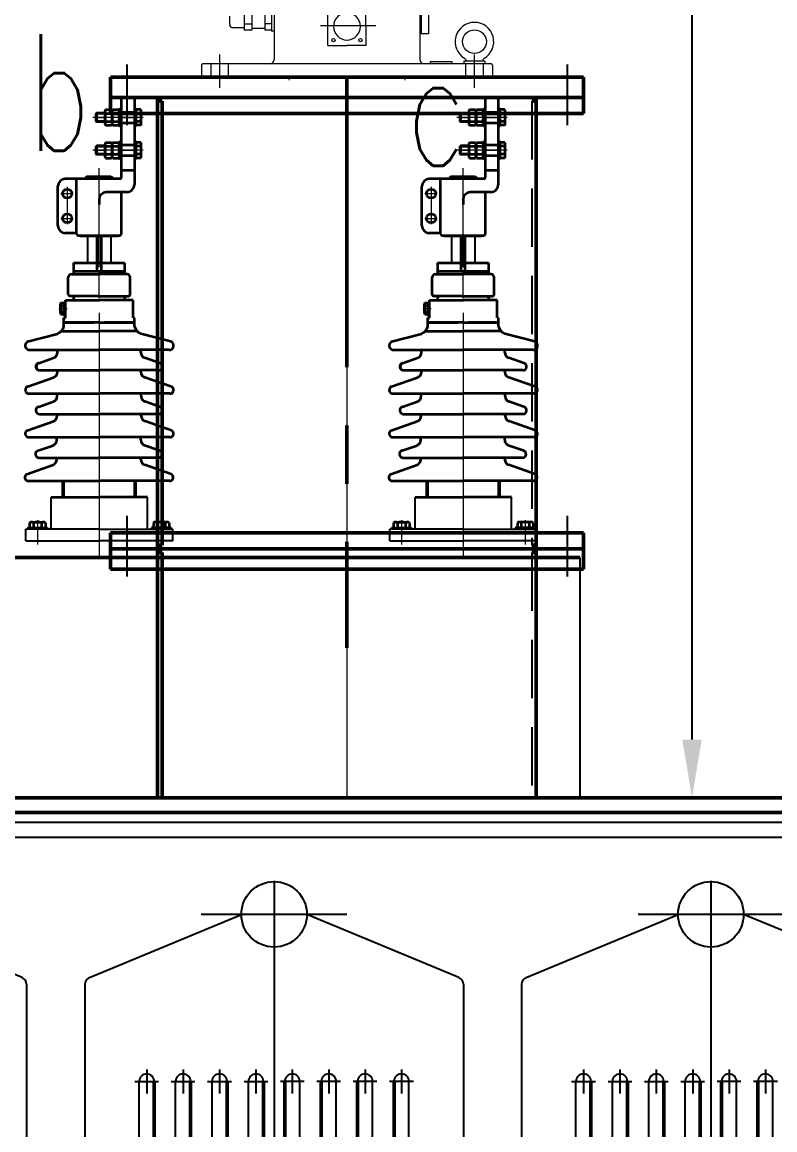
# Model space of a CAD drawing. Header units: millimetres. Extents: x -800 to 18208, y -320 to 13120.
# Drawn here: x 5115 to 6149, y 9396 to 10918 of the extents above; entities that cross this region are included whole.
import ezdxf

# ---------------------------------------------------------------- set-up
doc = ezdxf.new("R2010")
doc.units = ezdxf.units.MM
doc.header["$LTSCALE"] = 320
for name, pattern in [('CENTER', [2, 1.25, -0.25, 0.25, -0.25]), ('DASHED2', [0.375, 0.25, -0.125]), ('点画线', [18, 12, -2, 2, -2])]:
    doc.linetypes.add(name, pattern=pattern)
for name, color, linetype, lineweight in [('0粗实线层', 7, 'Continuous', 50), ('2中心线层', 1, 'CENTER', 25), ('4细实线层', 2, 'Continuous', 25), ('5文字层', 6, 'Continuous', 25), ('粗实线层', 7, 'Continuous', 35)]:
    doc.layers.add(name, color=color, linetype=linetype, lineweight=lineweight)
doc.layers.add('1', color=5, linetype='DASHED2')
doc.layers.add('中心线层', color=1, linetype='点画线', lineweight=18, true_color=0xff0000)
doc.styles.add('PC_TEXTSTYLE', font='txt.shx', dxfattribs={"width": 0.67, "bigfont": 'hztxt.shx'})
doc.styles.add('TH_GBDIM', font='txt.shx', dxfattribs={"width": 0.67, "bigfont": 'hztxt.shx'})
doc.dimstyles.new('TH_GBDIM', dxfattribs={"dimscale": 32, "dimtxt": 3.5, "dimasz": 2.5, "dimexe": 2, "dimexo": 0, "dimgap": 1.5, "dimtad": 0, "dimtoh": 1, "dimdec": 1, "dimdsep": 46, "dimtxsty": 'TH_GBDIM', "dimcen": 2.5, "dimclrd": 3, "dimclre": 3, "dimclrt": 6, "dimadec": 0, "dimazin": 2, "dimtfac": 0.714286, "dimtdec": 1, "dimtmove": 0, "dimatfit": 3, "dimfxl": 0, "dimtzin": 0, "dimlwd": -1, "dimlwe": -1, "dimarcsym": 0})

# ---------------------------------------------------------------- blocks, each defined once
blk = doc.blocks.new('A$C730F26E8')
at = {"lineweight": 0}
for p, q in [((225.1, 1106.3), (225.1, 1014.3)), ((425, 1106.3), (425, 1014.3)), ((183.7, 1081), (183.7, 1054.3)), ((194.3, 1081), (194.3, 1054.3)), ((212.2, 1081), (212.2, 1054.3)), ((221.2, 1082.1), (221.2, 1053.1)), ((298.8, 1033.3), (298.9, 1086.1)), ((351.2, 1033.3), (351.1, 1086.1)), ((425, 1087.1), (425, 1049.5)), ((426.8, 1087.1), (426.8, 1049.5)), ((437.1, 1087.1), (437.1, 1049.5)), ((163.9, 1073.5), (163.9, 1062.3)), ((183.7, 1057.8), (168.4, 1057.8)), ((194.3, 1062.9), (183.7, 1062.9)), ((194.3, 1054.3), (183.7, 1054.3)), ((212.2, 1056.8), (194.3, 1056.8)), ((221.1, 1063.1), (212.1, 1063.3)), ((221.2, 1054.3), (212.2, 1054.3)), ((225.1, 1053.1), (221.2, 1053.1)), ((437.1, 1049.5), (425, 1049.5)), ((425, 1049.5), (425, 1049.5)), ((298.8, 1033.3), (325.2, 1033.3)), ((351.2, 1033.3), (324.8, 1033.3)), ((125, 1006), (125, 992)), ((325, 1008), (127, 1008)), ((166.1, 1008), (158.6, 1008)), ((523, 1008), (325, 1008)), ((439.4, 1010.8), (439.4, 1008)), ((469.6, 1010.8), (439.4, 1010.8)), ((469.6, 1008), (469.6, 1010.8)), ((525, 1006), (525, 992)), ((325, 990), (127, 990)), ((165.9, 990), (158.6, 990)), ((235, 990), (235, 988)), ((523, 990), (325, 990)), ((415, 990), (415, 988)), ((484.1, 990), (491.4, 990)), ((325, 988), (235, 988)), ((415, 988), (325, 988))]:
    blk.add_line(p, q, dxfattribs=at)
at = {"lineweight": 0, "ltscale": 2}
for p, q in [((514.5, 1011.7), (485.5, 1011.7)), ((485.5, 1011.7), (485.5, 1008)), ((514.4, 1011.7), (514.4, 1008))]:
    blk.add_line(p, q, dxfattribs=at)
for p, q in [((0, 990), (650, 990)), ((0, 962), (0, 990)), ((650, 962), (650, 990)), ((0, 940), (0, 962)), ((67, 962), (0, 962)), ((0, 962), (67, 962)), ((50, 962), (635, 962)), ((65, 962), (65, 342)), ((325, 962), (635, 962)), ((583, 962), (650, 962)), ((650, 962), (583, 962)), ((585, 962), (585, 342)), ((650, 940), (650, 962)), ((635, 940), (0, 940)), ((585, 940), (650, 940)), ((0, 364), (650, 364)), ((0, 342), (0, 364)), ((650, 342), (650, 364)), ((0, 314), (0, 342)), ((67, 342), (0, 342)), ((0, 342), (67, 342)), ((50, 342), (635, 342)), ((65, 342), (65, 0)), ((325, 342), (635, 342)), ((583, 342), (650, 342)), ((650, 342), (583, 342)), ((585, 342), (585, 0)), ((650, 314), (650, 342)), ((650, 314), (0, 314))]:
    blk.add_line(p, q)
at = {"color": 1, "linetype": 'CENTER'}
blk.add_line((325, 991.5), (325, 206.2), dxfattribs=at)
at = {"color": 5}
for p, q in [((71, 957), (71, 347)), ((71, 337), (71, 0))]:
    blk.add_line(p, q, dxfattribs=at)
at = {"lineweight": 0}
for centre, radius in [((500.2, 1038.7), 16.3), ((306.4, 1040.8), 2.26), ((343.6, 1040.8), 2.26)]:
    blk.add_circle(centre, radius, dxfattribs=at)
for centre, radius, start, end in [((325.3, 1059.7), 18.8, 90.2421, 269.6798), ((324.7, 1059.7), 18.8, 270.3202, 89.7579), ((500.2, 1038.7), 26.5, 300.7645, 239.2355), ((168.4, 1062.3), 4.45, 180, 270), ((127, 1006), 2.01, 90, 180), ((218.8, 1014.3), 6.25, 270, 0), ((431.3, 1014.3), 6.25, 180, 270), ((484.3, 1012.1), 4.45, 0, 59.2355), ((516, 1012.1), 4.45, 120.7645, 180), ((523, 1006), 2.01, 0, 90), ((127, 992), 2.01, 180, 270), ((523, 992), 2.01, 270, 0), ((244.1, 986), 2.01, 0, 90), ((405.9, 986), 2.01, 90, 180)]:
    blk.add_arc(centre, radius, start, end, dxfattribs=at)
at = {"layer": '0粗实线层'}
for p, q in [((71, 957), (65, 957)), ((579, 957), (585, 957)), ((71, 347), (65, 347)), ((71, 337), (65, 337)), ((579, 347), (585, 347)), ((579, 337), (585, 337))]:
    blk.add_line(p, q, dxfattribs=at)
at = {"layer": '1'}
for p, q in [((579, 957), (579, 347)), ((579, 337), (579, 0))]:
    blk.add_line(p, q, dxfattribs=at)
at = {"layer": '2中心线层', "lineweight": 0, "ltscale": 3}
for p, q in [((325, 2768.2), (325, 0)), ((364.9, 1060.5), (288.6, 1060.5)), ((150, 1020.9), (150, 975.1)), ((500, 1020.9), (500, 975.1)), ((138, 1008), (138, 990)), ((162, 1008), (162, 990)), ((488, 1008), (488, 990)), ((512, 1008), (512, 990))]:
    blk.add_line(p, q, dxfattribs=at)
at = {"layer": '2中心线层'}
for p, q in [((22.5, 1007.3), (22.5, 924)), ((627.5, 1007.3), (627.5, 924)), ((22.5, 387.3), (22.5, 304)), ((627.5, 387.3), (627.5, 304))]:
    blk.add_line(p, q, dxfattribs=at)
blk = doc.blocks.new('1')
for p, q in [((5399.2, 9227.8), (5608, 9314.6)), ((5906.9, 9227.8), (5698, 9314.6)), ((5393, 9218.5), (5393, 7171.5)), ((5913, 9218.5), (5913, 7171.5)), ((5467.7, 7305), (5467.7, 9085.1)), ((5517.7, 7305), (5517.7, 9085.1)), ((5567.7, 7305), (5567.7, 9085.1)), ((5617.7, 7305), (5617.7, 9085.1)), ((5688.3, 7305), (5688.3, 9085.1)), ((5738.3, 7305), (5738.3, 9085.1)), ((5788.3, 7305), (5788.3, 9085.1)), ((5838.3, 7305), (5838.3, 9085.1))]:
    blk.add_line(p, q)
blk.add_circle((5653, 9314.6), 45)
for centre, radius, start, end in [((5403, 9218.5), 10, 112.5804, 180), ((5903, 9218.5), 10, 0, 67.4196), ((5478, 9085.1), 10.3, 0, 180), ((5528, 9085.1), 10.3, 0, 180), ((5578, 9085.1), 10.3, 0, 180), ((5628, 9085.1), 10.3, 0, 180), ((5678, 9085.1), 10.3, 0, 180), ((5728, 9085.1), 10.3, 0, 180), ((5778, 9085.1), 10.3, 0, 180), ((5828, 9085.1), 10.3, 0, 180)]:
    blk.add_arc(centre, radius, start, end)
at = {"layer": '0粗实线层'}
for p, q in [((5488.3, 9085.1), (5488.3, 7305)), ((5538.3, 9085.1), (5538.3, 7305)), ((5588.3, 9085.1), (5588.3, 7305)), ((5638.3, 9085.1), (5638.3, 7305)), ((5667.7, 9085.1), (5667.7, 7305)), ((5717.7, 9085.1), (5717.7, 7305)), ((5767.7, 9085.1), (5767.7, 7305)), ((5817.7, 9085.1), (5817.7, 7305))]:
    blk.add_line(p, q, dxfattribs=at)
at = {"layer": '2中心线层'}
for p, q in [((5653, 9360.8), (5653, 7040.3)), ((5753, 9314.6), (5553, 9314.6)), ((5478, 9101.4), (5478, 9068.7)), ((5528, 9101.4), (5528, 9068.7)), ((5578, 9101.4), (5578, 9068.7)), ((5628, 9101.4), (5628, 9068.7)), ((5678, 9101.4), (5678, 9068.7)), ((5728, 9101.4), (5728, 9068.7)), ((5778, 9101.4), (5778, 9068.7)), ((5828, 9101.4), (5828, 9068.7)), ((5461.7, 9085.1), (5494.3, 9085.1)), ((5511.7, 9085.1), (5544.3, 9085.1)), ((5561.7, 9085.1), (5594.3, 9085.1)), ((5611.7, 9085.1), (5644.3, 9085.1)), ((5694.3, 9085.1), (5661.7, 9085.1)), ((5744.3, 9085.1), (5711.7, 9085.1)), ((5794.3, 9085.1), (5761.7, 9085.1)), ((5844.3, 9085.1), (5811.7, 9085.1))]:
    blk.add_line(p, q, dxfattribs=at)
blk = doc.blocks.new('*D110')
at = {"color": 3}
for p, q in [((5517.4, 12602.1), (6099.5, 12602.1)), ((6035.5, 12522.1), (6035.5, 11641.5)), ((6035.5, 9932.1), (6035.5, 11355.9)), ((5950.1, 9852.1), (6099.5, 9852.1))]:
    blk.add_line(p, q, dxfattribs=at)
for points in [[(6022.1, 12522.1), (6048.8, 12522.1), (6035.5, 12602.1)], [(6022.1, 9932.1), (6048.8, 9932.1), (6035.5, 9852.1)]]:
    blk.add_solid(points, dxfattribs=at)
at = {"layer": 'Defpoints', "color": 0}
for p in [(5517.4, 12602.1), (5950.1, 9852.1), (6035.5, 9852.1)]:
    blk.add_point(p, dxfattribs=at)
at = {"color": 6, "insert": (6035.5, 11498.7), "char_height": 112, "attachment_point": 5, "rotation": 90, "style": 'TH_GBDIM'}
blk.add_mtext('2750', dxfattribs=at)

msp = doc.modelspace()

# ---------------------------------------------------------------- linework, layer by layer
for p, q in [((5205.22, 10624.1), (5205.21, 10586.97)), ((5237.05, 10624.1), (5237.05, 10586.97)), ((5705.22, 10624.1), (5705.21, 10586.97)), ((5737.05, 10624.1), (5737.05, 10586.97)), ((5172.88, 10523.36), (5172.88, 10533.36)), ((5172.88, 10533.36), (5174.51, 10533.36)), ((5672.88, 10523.36), (5672.88, 10533.36)), ((5672.88, 10533.36), (5674.51, 10533.36)), ((5172.88, 10523.36), (5172.89, 10513.36)), ((5672.88, 10523.36), (5672.89, 10513.36)), ((5172.89, 10513.36), (5174.52, 10513.36)), ((5672.89, 10513.36), (5674.52, 10513.36)), ((5154.98, 10221.1), (5154.98, 10265.1)), ((5287.29, 10221.1), (5287.29, 10265.1)), ((5654.98, 10221.1), (5654.98, 10265.1)), ((5787.29, 10221.1), (5787.29, 10265.1)), ((5221.6, 10221.1), (5120.19, 10221.1)), ((5120.19, 10205.1), (5120.19, 10221.1)), ((5221.46, 10221.1), (5322.08, 10221.1)), ((5322.08, 10205.1), (5322.08, 10221.1)), ((5721.6, 10221.1), (5620.19, 10221.1)), ((5620.19, 10205.1), (5620.19, 10221.1)), ((5721.46, 10221.1), (5822.08, 10221.1)), ((5822.08, 10205.1), (5822.08, 10221.1)), ((5120.19, 10205.1), (5221.44, 10205.1)), ((5322.08, 10205.1), (5221.44, 10205.1)), ((5620.19, 10205.1), (5721.44, 10205.1)), ((5822.08, 10205.1), (5721.44, 10205.1)), ((6596.44, 9818.1), (1326.44, 9818.1)), ((1326.44, 9798.1), (6596.44, 9798.1))]:
    msp.add_line(p, q)
at = {"layer": '0粗实线层'}
for p, q in [((5171.6, 10265.1), (5171.6, 10287.3)), ((5270.67, 10265.1), (5270.67, 10287.3)), ((5671.6, 10265.1), (5671.6, 10287.3)), ((5770.67, 10265.1), (5770.67, 10287.3)), ((4561.44, 10182.1), (5881.44, 10182.1)), ((1326.44, 9852.1), (6246.44, 9852.1)), ((6596.44, 9852.1), (1676.44, 9852.1)), ((1326.44, 9832.1), (6246.44, 9832.1)), ((6596.44, 9832.1), (1676.44, 9832.1))]:
    msp.add_line(p, q, dxfattribs=at)
at = {"layer": '4细实线层'}
for p, q in [((4561.44, 10182.1), (5881.44, 10182.1)), ((5881.44, 10182.1), (5881.44, 9852.1))]:
    msp.add_line(p, q, dxfattribs=at)
at = {"layer": '中心线层', "linetype": '点画线'}
for p, q in [((5281.39, 10786.6), (5212.4, 10786.6)), ((5218.63, 10786.6), (5231.28, 10786.6)), ((5235.75, 10786.6), (5227.25, 10786.6)), ((5248.51, 10786.6), (5273, 10786.6)), ((5248.51, 10786.6), (5273, 10786.6)), ((5781.39, 10786.6), (5712.4, 10786.6)), ((5718.63, 10786.6), (5731.28, 10786.6)), ((5735.75, 10786.6), (5727.25, 10786.6)), ((5748.51, 10786.6), (5773, 10786.6)), ((5748.51, 10786.6), (5773, 10786.6)), ((5281.39, 10741.6), (5212.4, 10741.6)), ((5218.63, 10741.6), (5231.28, 10741.6)), ((5235.75, 10741.6), (5227.25, 10741.6)), ((5248.51, 10741.6), (5273, 10741.6)), ((5781.39, 10741.6), (5712.4, 10741.6)), ((5718.63, 10741.6), (5731.28, 10741.6)), ((5735.75, 10741.6), (5727.25, 10741.6)), ((5748.51, 10741.6), (5773, 10741.6)), ((5221.13, 10580.86), (5221.13, 10717.07)), ((5721.13, 10580.86), (5721.13, 10717.07)), ((5168.42, 10681.96), (5185.15, 10681.96)), ((5177.17, 10691.19), (5177.17, 10639.89)), ((5668.42, 10681.96), (5685.15, 10681.96)), ((5677.17, 10691.19), (5677.17, 10639.89)), ((5168.42, 10647.96), (5184.89, 10647.96)), ((5668.42, 10647.96), (5684.89, 10647.96)), ((5221.13, 10538.27), (5221.13, 10574.27)), ((5721.13, 10538.27), (5721.13, 10574.27))]:
    msp.add_line(p, q, dxfattribs=at)
at = {"layer": '中心线层'}
for p, q in [((5165.59, 10524.2), (5177.34, 10524.2)), ((5221.44, 10182.1), (5221.44, 10518.12)), ((5665.59, 10524.2), (5677.34, 10524.2)), ((5721.44, 10182.1), (5721.44, 10518.12)), ((5136.44, 10233.46), (5136.44, 10199.96)), ((5306.43, 10233.46), (5306.43, 10199.96)), ((5636.44, 10233.46), (5636.44, 10199.96)), ((5806.43, 10233.46), (5806.43, 10199.96))]:
    msp.add_line(p, q, dxfattribs=at)
at = {"layer": '粗实线层'}
for p, q in [((5251.42, 10814.1), (5251.42, 10704.1)), ((5251.42, 10814.1), (5269.42, 10814.1)), ((5269.42, 10814.1), (5269.42, 10694.1)), ((5751.42, 10814.1), (5751.42, 10704.1)), ((5751.42, 10814.1), (5769.42, 10814.1)), ((5769.42, 10814.1), (5769.42, 10694.1)), ((5216.92, 10791.94), (5217.6, 10792.6)), ((5216.92, 10781.26), (5216.92, 10791.94)), ((5228.92, 10791.94), (5216.92, 10791.94)), ((5217.6, 10792.6), (5217.6, 10780.6)), ((5220.25, 10792.6), (5217.6, 10792.6)), ((5228.92, 10792.6), (5220.25, 10792.6)), ((5228.92, 10794.77), (5228.92, 10778.44)), ((5228.92, 10794.77), (5228.92, 10778.44)), ((5229.66, 10797.36), (5238.18, 10797.36)), ((5229.69, 10791.98), (5238.15, 10791.98)), ((5238.92, 10794.77), (5238.92, 10778.44)), ((5238.92, 10794.77), (5238.92, 10778.44)), ((5238.92, 10794.77), (5238.92, 10778.44)), ((5238.92, 10794.77), (5238.92, 10778.44)), ((5238.92, 10794.77), (5238.92, 10778.44)), ((5239.66, 10797.36), (5248.18, 10797.36)), ((5239.69, 10791.98), (5248.15, 10791.98)), ((5248.92, 10794.77), (5248.92, 10778.44)), ((5248.92, 10794.77), (5248.92, 10778.44)), ((5248.92, 10794.77), (5248.92, 10778.44)), ((5251.42, 10793.85), (5269.42, 10793.85)), ((5251.42, 10793.85), (5269.42, 10793.85)), ((5271.92, 10775.84), (5271.92, 10797.36)), ((5278.18, 10797.36), (5271.92, 10797.36)), ((5278.15, 10791.98), (5271.92, 10791.98)), ((5278.92, 10778.44), (5278.92, 10794.77)), ((5278.92, 10778.44), (5278.92, 10794.77)), ((5716.92, 10791.94), (5717.6, 10792.6)), ((5716.92, 10781.26), (5716.92, 10791.94)), ((5728.92, 10791.94), (5716.92, 10791.94)), ((5717.6, 10792.6), (5717.6, 10780.6)), ((5720.25, 10792.6), (5717.6, 10792.6)), ((5728.92, 10792.6), (5720.25, 10792.6)), ((5728.92, 10794.77), (5728.92, 10778.44)), ((5728.92, 10794.77), (5728.92, 10778.44)), ((5729.66, 10797.36), (5738.18, 10797.36)), ((5729.69, 10791.98), (5738.15, 10791.98)), ((5738.92, 10794.77), (5738.92, 10778.44)), ((5738.92, 10794.77), (5738.92, 10778.44)), ((5738.92, 10794.77), (5738.92, 10778.44)), ((5738.92, 10794.77), (5738.92, 10778.44)), ((5738.92, 10794.77), (5738.92, 10778.44)), ((5739.66, 10797.36), (5748.18, 10797.36)), ((5739.69, 10791.98), (5748.15, 10791.98)), ((5748.92, 10794.77), (5748.92, 10778.44)), ((5748.92, 10794.77), (5748.92, 10778.44)), ((5748.92, 10794.77), (5748.92, 10778.44)), ((5751.42, 10793.85), (5769.42, 10793.85)), ((5751.42, 10793.85), (5769.42, 10793.85)), ((5771.92, 10775.84), (5771.92, 10797.36)), ((5778.18, 10797.36), (5771.92, 10797.36)), ((5778.15, 10791.98), (5771.92, 10791.98)), ((5778.92, 10778.44), (5778.92, 10794.77)), ((5778.92, 10778.44), (5778.92, 10794.77)), ((5216.92, 10781.26), (5217.6, 10780.6)), ((5228.92, 10781.26), (5216.92, 10781.26)), ((5220.25, 10780.6), (5217.6, 10780.6)), ((5228.92, 10780.6), (5220.25, 10780.6)), ((5229.66, 10775.84), (5238.18, 10775.84)), ((5229.69, 10781.22), (5238.15, 10781.22)), ((5239.66, 10775.84), (5248.18, 10775.84)), ((5239.69, 10781.22), (5248.15, 10781.22)), ((5251.42, 10779.35), (5269.42, 10779.35)), ((5251.42, 10779.35), (5269.42, 10779.35)), ((5278.15, 10781.22), (5271.92, 10781.22)), ((5278.18, 10775.84), (5271.92, 10775.84)), ((5716.92, 10781.26), (5717.6, 10780.6)), ((5728.92, 10781.26), (5716.92, 10781.26)), ((5720.25, 10780.6), (5717.6, 10780.6)), ((5728.92, 10780.6), (5720.25, 10780.6)), ((5729.66, 10775.84), (5738.18, 10775.84)), ((5729.69, 10781.22), (5738.15, 10781.22)), ((5739.66, 10775.84), (5748.18, 10775.84)), ((5739.69, 10781.22), (5748.15, 10781.22)), ((5751.42, 10779.35), (5769.42, 10779.35)), ((5751.42, 10779.35), (5769.42, 10779.35)), ((5778.15, 10781.22), (5771.92, 10781.22)), ((5778.18, 10775.84), (5771.92, 10775.84)), ((5216.92, 10746.94), (5217.6, 10747.6)), ((5216.92, 10736.26), (5216.92, 10746.94)), ((5228.92, 10746.94), (5216.92, 10746.94)), ((5217.6, 10747.6), (5217.6, 10735.6)), ((5220.25, 10747.6), (5217.6, 10747.6)), ((5228.92, 10747.6), (5220.25, 10747.6)), ((5228.92, 10749.77), (5228.92, 10733.44)), ((5228.92, 10749.77), (5228.92, 10733.44)), ((5229.66, 10752.36), (5238.18, 10752.36)), ((5229.69, 10746.98), (5238.15, 10746.98)), ((5238.92, 10749.77), (5238.92, 10733.44)), ((5238.92, 10749.77), (5238.92, 10733.44)), ((5238.92, 10749.77), (5238.92, 10733.44)), ((5238.92, 10749.77), (5238.92, 10733.44)), ((5238.92, 10749.77), (5238.92, 10733.44)), ((5239.66, 10752.36), (5248.18, 10752.36)), ((5239.69, 10746.98), (5248.15, 10746.98)), ((5248.92, 10749.77), (5248.92, 10733.44)), ((5248.92, 10749.77), (5248.92, 10733.44)), ((5248.92, 10749.77), (5248.92, 10733.44)), ((5251.42, 10748.85), (5269.42, 10748.85)), ((5271.92, 10730.84), (5271.92, 10752.36)), ((5278.18, 10752.36), (5271.92, 10752.36)), ((5278.15, 10746.98), (5271.92, 10746.98)), ((5278.92, 10733.44), (5278.92, 10749.77)), ((5278.92, 10733.44), (5278.92, 10749.77)), ((5716.92, 10746.94), (5717.6, 10747.6)), ((5716.92, 10736.26), (5716.92, 10746.94)), ((5728.92, 10746.94), (5716.92, 10746.94)), ((5717.6, 10747.6), (5717.6, 10735.6)), ((5720.25, 10747.6), (5717.6, 10747.6)), ((5728.92, 10747.6), (5720.25, 10747.6)), ((5728.92, 10749.77), (5728.92, 10733.44)), ((5728.92, 10749.77), (5728.92, 10733.44)), ((5729.66, 10752.36), (5738.18, 10752.36)), ((5729.69, 10746.98), (5738.15, 10746.98)), ((5738.92, 10749.77), (5738.92, 10733.44)), ((5738.92, 10749.77), (5738.92, 10733.44)), ((5738.92, 10749.77), (5738.92, 10733.44)), ((5738.92, 10749.77), (5738.92, 10733.44)), ((5738.92, 10749.77), (5738.92, 10733.44)), ((5739.66, 10752.36), (5748.18, 10752.36)), ((5739.69, 10746.98), (5748.15, 10746.98)), ((5748.92, 10749.77), (5748.92, 10733.44)), ((5748.92, 10749.77), (5748.92, 10733.44)), ((5748.92, 10749.77), (5748.92, 10733.44)), ((5751.42, 10748.85), (5769.42, 10748.85)), ((5771.92, 10730.84), (5771.92, 10752.36)), ((5778.18, 10752.36), (5771.92, 10752.36)), ((5778.15, 10746.98), (5771.92, 10746.98)), ((5778.92, 10733.44), (5778.92, 10749.77)), ((5778.92, 10733.44), (5778.92, 10749.77)), ((5216.92, 10736.26), (5217.6, 10735.6)), ((5228.92, 10736.26), (5216.92, 10736.26)), ((5220.25, 10735.6), (5217.6, 10735.6)), ((5228.92, 10735.6), (5220.25, 10735.6)), ((5229.66, 10730.84), (5238.18, 10730.84)), ((5229.69, 10736.22), (5238.15, 10736.22)), ((5239.66, 10730.84), (5248.18, 10730.84)), ((5239.69, 10736.22), (5248.15, 10736.22)), ((5251.42, 10734.35), (5269.42, 10734.35)), ((5278.15, 10736.22), (5271.92, 10736.22)), ((5278.18, 10730.84), (5271.92, 10730.84)), ((5716.92, 10736.26), (5717.6, 10735.6)), ((5728.92, 10736.26), (5716.92, 10736.26)), ((5720.25, 10735.6), (5717.6, 10735.6)), ((5728.92, 10735.6), (5720.25, 10735.6)), ((5729.66, 10730.84), (5738.18, 10730.84)), ((5729.69, 10736.22), (5738.15, 10736.22)), ((5739.66, 10730.84), (5748.18, 10730.84)), ((5739.69, 10736.22), (5748.15, 10736.22)), ((5751.42, 10734.35), (5769.42, 10734.35)), ((5778.15, 10736.22), (5771.92, 10736.22)), ((5778.18, 10730.84), (5771.92, 10730.84)), ((5251.42, 10714.1), (5269.42, 10714.1)), ((5751.42, 10714.1), (5769.42, 10714.1)), ((5249.42, 10702.1), (5174.42, 10702.1)), ((5189.92, 10626.1), (5189.92, 10702.1)), ((5204.5, 10705.57), (5202.5, 10703.57)), ((5202.5, 10703.57), (5202.5, 10703.42)), ((5202.5, 10703.57), (5202.5, 10702.1)), ((5204.5, 10705.57), (5237.5, 10705.57)), ((5237.5, 10705.57), (5239.5, 10703.57)), ((5239.5, 10703.57), (5239.5, 10703.42)), ((5239.5, 10703.57), (5239.5, 10702.1)), ((5749.42, 10702.1), (5674.42, 10702.1)), ((5689.92, 10626.1), (5689.92, 10702.1)), ((5704.5, 10705.57), (5702.5, 10703.57)), ((5702.5, 10703.57), (5702.5, 10703.42)), ((5702.5, 10703.57), (5702.5, 10702.1)), ((5704.5, 10705.57), (5737.5, 10705.57)), ((5737.5, 10705.57), (5739.5, 10703.57)), ((5739.5, 10703.57), (5739.5, 10703.42)), ((5739.5, 10703.57), (5739.5, 10702.1)), ((5164.42, 10637.81), (5164.42, 10692.1)), ((5259.42, 10684.1), (5230.92, 10684.1)), ((5251.92, 10626.1), (5251.92, 10684.1)), ((5664.42, 10637.81), (5664.42, 10692.1)), ((5759.42, 10684.1), (5730.92, 10684.1)), ((5751.92, 10626.1), (5751.92, 10684.1)), ((5220.92, 10674.1), (5220.92, 10667.28)), ((5720.92, 10674.1), (5720.92, 10667.28)), ((5189.92, 10627.81), (5174.42, 10627.81)), ((5189.92, 10626.1), (5191.92, 10624.1)), ((5249.92, 10624.1), (5191.92, 10624.1)), ((5194.93, 10624.1), (5246.9, 10624.1)), ((5218.04, 10624.1), (5218.04, 10574.97)), ((5223.62, 10624.1), (5223.62, 10574.97)), ((5249.92, 10624.1), (5251.92, 10626.1)), ((5689.92, 10627.81), (5674.42, 10627.81)), ((5689.92, 10626.1), (5691.92, 10624.1)), ((5749.92, 10624.1), (5691.92, 10624.1)), ((5694.93, 10624.1), (5746.9, 10624.1)), ((5718.04, 10624.1), (5718.04, 10574.97)), ((5723.62, 10624.1), (5723.62, 10574.97)), ((5749.92, 10624.1), (5751.92, 10626.1)), ((5185.83, 10586.97), (5255.83, 10586.97)), ((5185.88, 10586.97), (5185.88, 10571.27)), ((5255.87, 10574.97), (5185.88, 10574.97)), ((5255.83, 10586.97), (5255.87, 10571.27)), ((5685.83, 10586.97), (5755.83, 10586.97)), ((5685.88, 10586.97), (5685.88, 10571.27)), ((5755.87, 10574.97), (5685.88, 10574.97)), ((5755.83, 10586.97), (5755.87, 10571.27)), ((5178.63, 10543.27), (5178.63, 10567.27)), ((5182.63, 10571.27), (5221.13, 10571.27)), ((5259.63, 10571.27), (5221.13, 10571.27)), ((5263.63, 10543.27), (5263.63, 10567.27)), ((5678.63, 10543.27), (5678.63, 10567.27)), ((5682.63, 10571.27), (5721.13, 10571.27)), ((5759.63, 10571.27), (5721.13, 10571.27)), ((5763.63, 10543.27), (5763.63, 10567.27)), ((5167.81, 10518.28), (5167.81, 10530.11)), ((5167.81, 10518.28), (5167.81, 10530.11)), ((5168.35, 10531.99), (5172.88, 10531.99)), ((5172.88, 10516.4), (5172.88, 10531.99)), ((5174.64, 10511.49), (5174.64, 10535.49)), ((5174.64, 10535.49), (5221.64, 10535.49)), ((5221.06, 10541.27), (5180.63, 10541.27)), ((5267.63, 10535.49), (5220.63, 10535.49)), ((5221.13, 10541.27), (5221.06, 10541.27)), ((5221.13, 10541.27), (5221.2, 10541.27)), ((5221.2, 10541.27), (5261.63, 10541.27)), ((5267.63, 10511.49), (5267.63, 10535.49)), ((5667.81, 10518.28), (5667.81, 10530.11)), ((5667.81, 10518.28), (5667.81, 10530.11)), ((5668.35, 10531.99), (5672.88, 10531.99)), ((5672.88, 10516.4), (5672.88, 10531.99)), ((5674.64, 10511.49), (5674.64, 10535.49)), ((5674.64, 10535.49), (5721.64, 10535.49)), ((5721.06, 10541.27), (5680.63, 10541.27)), ((5767.63, 10535.49), (5720.63, 10535.49)), ((5721.13, 10541.27), (5721.06, 10541.27)), ((5721.13, 10541.27), (5721.2, 10541.27)), ((5721.2, 10541.27), (5761.63, 10541.27)), ((5767.63, 10511.49), (5767.63, 10535.49)), ((5168.35, 10516.4), (5172.88, 10516.4)), ((5168.37, 10528.09), (5172.88, 10528.1)), ((5168.37, 10520.3), (5172.88, 10520.3)), ((5668.35, 10516.4), (5672.88, 10516.4)), ((5668.37, 10528.09), (5672.88, 10528.1)), ((5668.37, 10520.3), (5672.88, 10520.3)), ((5172.64, 10511.49), (5174.64, 10511.49)), ((5172.64, 10505.1), (5172.64, 10511.49)), ((5172.64, 10499.31), (5172.64, 10505.1)), ((5221.44, 10505.1), (5172.64, 10505.1)), ((5173.69, 10505.1), (5213.94, 10505.1)), ((5220.83, 10505.1), (5269.63, 10505.1)), ((5268.57, 10505.1), (5228.33, 10505.1)), ((5269.63, 10511.49), (5267.63, 10511.49)), ((5269.63, 10505.1), (5269.63, 10511.49)), ((5269.63, 10499.31), (5269.63, 10505.1)), ((5672.64, 10511.49), (5674.64, 10511.49)), ((5672.64, 10505.1), (5672.64, 10511.49)), ((5672.64, 10499.31), (5672.64, 10505.1)), ((5721.44, 10505.1), (5672.64, 10505.1)), ((5673.69, 10505.1), (5713.94, 10505.1)), ((5720.83, 10505.1), (5769.63, 10505.1)), ((5768.57, 10505.1), (5728.33, 10505.1)), ((5769.63, 10511.49), (5767.63, 10511.49)), ((5769.63, 10505.1), (5769.63, 10511.49)), ((5769.63, 10499.31), (5769.63, 10505.1)), ((5122.78, 10478.92), (5163.91, 10489.63)), ((5169.3, 10493.19), (5221.44, 10493.19)), ((5272.97, 10493.19), (5220.83, 10493.19)), ((5319.49, 10478.92), (5278.36, 10489.63)), ((5622.78, 10478.92), (5663.91, 10489.63)), ((5669.3, 10493.19), (5721.44, 10493.19)), ((5772.97, 10493.19), (5720.83, 10493.19)), ((5819.49, 10478.92), (5778.36, 10489.63)), ((5124.89, 10467.3), (5221.44, 10467.3)), ((5137.99, 10449.19), (5158.5, 10456.26)), ((5163.89, 10463.82), (5163.89, 10467.3)), ((5317.38, 10467.3), (5220.83, 10467.3)), ((5278.38, 10463.82), (5278.38, 10467.3)), ((5304.28, 10449.19), (5283.77, 10456.26)), ((5624.89, 10467.3), (5721.44, 10467.3)), ((5637.99, 10449.19), (5658.5, 10456.26)), ((5663.89, 10463.82), (5663.89, 10467.3)), ((5817.38, 10467.3), (5720.83, 10467.3)), ((5778.38, 10463.82), (5778.38, 10467.3)), ((5804.28, 10449.19), (5783.77, 10456.26)), ((5139.06, 10439.3), (5221.44, 10439.3)), ((5163.89, 10437.04), (5163.89, 10439.3)), ((5163.89, 10437.04), (5163.89, 10437.76)), ((5303.21, 10439.3), (5220.83, 10439.3)), ((5278.38, 10437.04), (5278.38, 10439.3)), ((5278.38, 10437.04), (5278.38, 10437.76)), ((5639.06, 10439.3), (5721.44, 10439.3)), ((5663.89, 10437.04), (5663.89, 10439.3)), ((5663.89, 10437.04), (5663.89, 10437.76)), ((5803.21, 10439.3), (5720.83, 10439.3)), ((5778.38, 10437.04), (5778.38, 10439.3)), ((5778.38, 10437.04), (5778.38, 10437.76)), ((5122.87, 10417.19), (5158.5, 10429.48)), ((5319.4, 10417.19), (5283.77, 10429.48)), ((5622.87, 10417.19), (5658.5, 10429.48)), ((5819.4, 10417.19), (5783.77, 10429.48)), ((5123.93, 10407.3), (5221.44, 10407.3)), ((5163.47, 10403.68), (5163.47, 10407.2)), ((5318.33, 10407.3), (5220.83, 10407.3)), ((5278.8, 10403.68), (5278.8, 10407.2)), ((5623.93, 10407.3), (5721.44, 10407.3)), ((5663.47, 10403.68), (5663.47, 10407.2)), ((5818.33, 10407.3), (5720.83, 10407.3)), ((5778.8, 10403.68), (5778.8, 10407.2)), ((5137.99, 10389.19), (5158.5, 10396.26)), ((5304.28, 10389.19), (5283.77, 10396.26)), ((5637.99, 10389.19), (5658.5, 10396.26)), ((5804.28, 10389.19), (5783.77, 10396.26)), ((5139.06, 10379.3), (5221.44, 10379.3)), ((5163.38, 10376.91), (5163.38, 10379.3)), ((5303.21, 10379.3), (5220.83, 10379.3)), ((5278.88, 10376.91), (5278.88, 10379.3)), ((5639.06, 10379.3), (5721.44, 10379.3)), ((5663.38, 10376.91), (5663.38, 10379.3)), ((5803.21, 10379.3), (5720.83, 10379.3)), ((5778.88, 10376.91), (5778.88, 10379.3)), ((5122.25, 10356.81), (5158.6, 10369.34)), ((5320.63, 10356.81), (5284.27, 10369.34)), ((5622.25, 10356.81), (5658.6, 10369.34)), ((5820.63, 10356.81), (5784.27, 10369.34)), ((5123.81, 10347.3), (5124.4, 10347.3)), ((5123.81, 10347.3), (5221.44, 10347.3)), ((5124.42, 10347.3), (5125.01, 10347.3)), ((5162.86, 10343.68), (5162.86, 10347.2)), ((5318.45, 10347.3), (5220.83, 10347.3)), ((5278.18, 10343.68), (5278.18, 10347.2)), ((5318.45, 10347.3), (5317.87, 10347.3)), ((5623.81, 10347.3), (5624.4, 10347.3)), ((5623.81, 10347.3), (5721.44, 10347.3)), ((5624.42, 10347.3), (5625.01, 10347.3)), ((5662.86, 10343.68), (5662.86, 10347.2)), ((5818.45, 10347.3), (5720.83, 10347.3)), ((5778.18, 10343.68), (5778.18, 10347.2)), ((5818.45, 10347.3), (5817.87, 10347.3)), ((5137.38, 10329.19), (5157.89, 10336.26)), ((5303.67, 10329.19), (5283.16, 10336.26)), ((5637.38, 10329.19), (5657.89, 10336.26)), ((5803.67, 10329.19), (5783.16, 10336.26)), ((5138.45, 10319.3), (5220.83, 10319.3)), ((5162.77, 10316.91), (5162.77, 10319.3)), ((5302.6, 10319.3), (5220.22, 10319.3)), ((5278.27, 10316.91), (5278.27, 10319.3)), ((5638.45, 10319.3), (5720.83, 10319.3)), ((5662.77, 10316.91), (5662.77, 10319.3)), ((5802.6, 10319.3), (5720.22, 10319.3)), ((5778.27, 10316.91), (5778.27, 10319.3)), ((5121.64, 10296.81), (5157.99, 10309.34)), ((5320.02, 10296.81), (5283.66, 10309.34)), ((5621.64, 10296.81), (5657.99, 10309.34)), ((5820.02, 10296.81), (5783.66, 10309.34)), ((5123.2, 10287.3), (5123.79, 10287.3)), ((5123.2, 10287.3), (5220.83, 10287.3)), ((5123.81, 10287.3), (5124.4, 10287.3)), ((5317.84, 10287.3), (5220.22, 10287.3)), ((5317.84, 10287.3), (5317.26, 10287.3)), ((5623.2, 10287.3), (5623.79, 10287.3)), ((5623.2, 10287.3), (5720.83, 10287.3)), ((5623.81, 10287.3), (5624.4, 10287.3)), ((5817.84, 10287.3), (5720.22, 10287.3)), ((5817.84, 10287.3), (5817.26, 10287.3)), ((5154.98, 10265.1), (5221.6, 10265.1)), ((5287.29, 10265.1), (5220.66, 10265.1)), ((5654.98, 10265.1), (5721.6, 10265.1)), ((5787.29, 10265.1), (5720.66, 10265.1)), ((5125.56, 10229.98), (5125.56, 10223.17)), ((5128.28, 10230.85), (5144.6, 10230.85)), ((5131, 10229.98), (5131, 10223.17)), ((5141.88, 10229.98), (5141.88, 10223.17)), ((5147.32, 10229.98), (5147.32, 10223.17)), ((5295.55, 10229.98), (5295.55, 10223.17)), ((5314.59, 10230.85), (5298.27, 10230.85)), ((5300.99, 10229.98), (5300.99, 10223.17)), ((5311.87, 10229.98), (5311.87, 10223.17)), ((5317.3, 10229.98), (5317.3, 10223.17)), ((5625.56, 10229.98), (5625.56, 10223.17)), ((5628.28, 10230.85), (5644.6, 10230.85)), ((5631, 10229.98), (5631, 10223.17)), ((5641.88, 10229.98), (5641.88, 10223.17)), ((5647.32, 10229.98), (5647.32, 10223.17)), ((5795.55, 10229.98), (5795.55, 10223.17)), ((5814.59, 10230.85), (5798.27, 10230.85)), ((5800.99, 10229.98), (5800.99, 10223.17)), ((5811.87, 10229.98), (5811.87, 10223.17)), ((5817.3, 10229.98), (5817.3, 10223.17)), ((5122.78, 10223.17), (5150.1, 10223.17)), ((5122.78, 10223.17), (5122.78, 10221.1)), ((5130.64, 10223.17), (5142.24, 10223.17)), ((5150.1, 10223.17), (5150.1, 10221.1)), ((5320.09, 10223.17), (5292.77, 10223.17)), ((5292.77, 10223.17), (5292.77, 10221.1)), ((5312.22, 10223.17), (5300.63, 10223.17)), ((5320.09, 10223.17), (5320.09, 10221.1)), ((5622.78, 10223.17), (5650.1, 10223.17)), ((5622.78, 10223.17), (5622.78, 10221.1)), ((5630.64, 10223.17), (5642.24, 10223.17)), ((5650.1, 10223.17), (5650.1, 10221.1)), ((5820.09, 10223.17), (5792.77, 10223.17)), ((5792.77, 10223.17), (5792.77, 10221.1)), ((5812.22, 10223.17), (5800.63, 10223.17)), ((5820.09, 10223.17), (5820.09, 10221.1))]:
    msp.add_line(p, q, dxfattribs=at)
for points in [[(5251.42, 10775.1), (5251.42, 10798.1), (5248.92, 10798.1), (5248.92, 10775.1)], [(5271.92, 10775.1), (5271.92, 10798.1), (5269.42, 10798.1), (5269.42, 10775.1)], [(5751.42, 10775.1), (5751.42, 10798.1), (5748.92, 10798.1), (5748.92, 10775.1)], [(5771.92, 10775.1), (5771.92, 10798.1), (5769.42, 10798.1), (5769.42, 10775.1)], [(5251.42, 10730.1), (5251.42, 10753.1), (5248.92, 10753.1), (5248.92, 10730.1)], [(5271.92, 10730.1), (5271.92, 10753.1), (5269.42, 10753.1), (5269.42, 10730.1)], [(5751.42, 10730.1), (5751.42, 10753.1), (5748.92, 10753.1), (5748.92, 10730.1)], [(5771.92, 10730.1), (5771.92, 10753.1), (5769.42, 10753.1), (5769.42, 10730.1)]]:
    msp.add_lwpolyline(points, close=True, dxfattribs=at)
for centre in [(5177.17, 10681.96), (5677.17, 10681.96), (5177.17, 10647.96), (5677.17, 10647.96)]:
    msp.add_circle(centre, 6.25, dxfattribs=at)
for centre, radius, start, end in [((5234.07, 10794.69), 5.16, 148.85988, 211.75484), ((5248.06, 10786.6), 19.15, 163.6829, 196.3171), ((5233.76, 10794.69), 5.16, 328.24516, 31.14012), ((5219.77, 10786.6), 19.15, 343.6829, 16.3171), ((5244.07, 10794.69), 5.16, 148.85988, 211.75484), ((5258.07, 10786.6), 19.15, 163.6829, 196.3171), ((5243.76, 10794.69), 5.16, 328.24516, 31.14012), ((5229.77, 10786.6), 19.15, 343.6829, 16.3171), ((5273.76, 10794.69), 5.16, 328.24516, 31.14012), ((5259.77, 10786.6), 19.15, 343.6829, 16.3171), ((5734.07, 10794.69), 5.16, 148.85988, 211.75484), ((5748.06, 10786.6), 19.15, 163.6829, 196.3171), ((5733.76, 10794.69), 5.16, 328.24516, 31.14012), ((5719.77, 10786.6), 19.15, 343.6829, 16.3171), ((5744.07, 10794.69), 5.16, 148.85988, 211.75484), ((5758.07, 10786.6), 19.15, 163.6829, 196.3171), ((5743.76, 10794.69), 5.16, 328.24516, 31.14012), ((5729.77, 10786.6), 19.15, 343.6829, 16.3171), ((5773.76, 10794.69), 5.16, 328.24516, 31.14012), ((5759.77, 10786.6), 19.15, 343.6829, 16.3171), ((5234.07, 10778.51), 5.16, 148.24516, 211.14012), ((5233.76, 10778.51), 5.16, 328.85988, 31.75484), ((5244.07, 10778.51), 5.16, 148.24516, 211.14012), ((5243.76, 10778.51), 5.16, 328.85988, 31.75484), ((5273.76, 10778.51), 5.16, 328.85988, 31.75484), ((5734.07, 10778.51), 5.16, 148.24516, 211.14012), ((5733.76, 10778.51), 5.16, 328.85988, 31.75484), ((5744.07, 10778.51), 5.16, 148.24516, 211.14012), ((5743.76, 10778.51), 5.16, 328.85988, 31.75484), ((5773.76, 10778.51), 5.16, 328.85988, 31.75484), ((5234.07, 10749.69), 5.16, 148.85988, 211.75484), ((5248.06, 10741.6), 19.15, 163.6829, 196.3171), ((5233.76, 10749.69), 5.16, 328.24516, 31.14012), ((5219.77, 10741.6), 19.15, 343.6829, 16.3171), ((5244.07, 10749.69), 5.16, 148.85988, 211.75484), ((5258.07, 10741.6), 19.15, 163.6829, 196.3171), ((5243.76, 10749.69), 5.16, 328.24516, 31.14012), ((5229.77, 10741.6), 19.15, 343.6829, 16.3171), ((5273.76, 10749.69), 5.16, 328.24516, 31.14012), ((5259.77, 10741.6), 19.15, 343.6829, 16.3171), ((5734.07, 10749.69), 5.16, 148.85988, 211.75484), ((5748.06, 10741.6), 19.15, 163.6829, 196.3171), ((5733.76, 10749.69), 5.16, 328.24516, 31.14012), ((5719.77, 10741.6), 19.15, 343.6829, 16.3171), ((5744.07, 10749.69), 5.16, 148.85988, 211.75484), ((5758.07, 10741.6), 19.15, 163.6829, 196.3171), ((5743.76, 10749.69), 5.16, 328.24516, 31.14012), ((5729.77, 10741.6), 19.15, 343.6829, 16.3171), ((5773.76, 10749.69), 5.16, 328.24516, 31.14012), ((5759.77, 10741.6), 19.15, 343.6829, 16.3171), ((5234.07, 10733.51), 5.16, 148.24516, 211.14012), ((5233.76, 10733.51), 5.16, 328.85988, 31.75484), ((5244.07, 10733.51), 5.16, 148.24516, 211.14012), ((5243.76, 10733.51), 5.16, 328.85988, 31.75484), ((5273.76, 10733.51), 5.16, 328.85988, 31.75484), ((5734.07, 10733.51), 5.16, 148.24516, 211.14012), ((5733.76, 10733.51), 5.16, 328.85988, 31.75484), ((5744.07, 10733.51), 5.16, 148.24516, 211.14012), ((5743.76, 10733.51), 5.16, 328.85988, 31.75484), ((5773.76, 10733.51), 5.16, 328.85988, 31.75484), ((5174.42, 10692.1), 10, 90, 180), ((5249.42, 10704.1), 2, 270, 0), ((5674.42, 10692.1), 10, 90, 180), ((5749.42, 10704.1), 2, 270, 0), ((5230.92, 10674.1), 10, 90, 180), ((5259.42, 10694.1), 10, 270, 360), ((5730.92, 10674.1), 10, 90, 180), ((5759.42, 10694.1), 10, 270, 360), ((5174.42, 10637.81), 10, 180, 270), ((5674.42, 10637.81), 10, 180, 270), ((5182.63, 10567.27), 4, 90, 180), ((5259.63, 10567.27), 4, 0, 90), ((5682.63, 10567.27), 4, 90, 180), ((5759.63, 10567.27), 4, 0, 90), ((5171.55, 10530.06), 3.74, 148.86431, 211.75926), ((5180.63, 10543.27), 2, 180, 270), ((5198.17, 10536.55), 12.32, 157.48543, 184.94216), ((5244.09, 10536.55), 12.32, 355.05784, 22.51457), ((5261.63, 10543.27), 2, 270, 0), ((5671.55, 10530.06), 3.74, 148.86431, 211.75926), ((5680.63, 10543.27), 2, 180, 270), ((5698.17, 10536.55), 12.32, 157.48543, 184.94216), ((5744.09, 10536.55), 12.32, 355.05784, 22.51457), ((5761.63, 10543.27), 2, 270, 0), ((5181.68, 10524.2), 13.87, 163.68733, 196.32153), ((5171.55, 10518.33), 3.74, 148.24959, 211.14455), ((5681.68, 10524.2), 13.87, 163.68733, 196.32153), ((5671.55, 10518.33), 3.74, 148.24959, 211.14455), ((5159.14, 10502.71), 13.92, 290.02376, 345.86725), ((5283.12, 10502.71), 13.92, 194.13275, 249.97624), ((5659.14, 10502.71), 13.92, 290.02376, 345.86725), ((5783.12, 10502.71), 13.92, 194.13275, 249.97624), ((5125.5, 10473.3), 6, 110.57286, 270), ((5317.38, 10473.3), 6, 270, 69.42714), ((5625.5, 10473.3), 6, 110.57286, 270), ((5817.38, 10473.3), 6, 270, 69.42714), ((5155.89, 10463.82), 8, 289.03089, 0), ((5286.38, 10463.82), 8, 180, 250.96911), ((5655.89, 10463.82), 8, 289.03089, 0), ((5786.38, 10463.82), 8, 180, 250.96911), ((5139.06, 10444.3), 5, 102.31155, 270), ((5139.67, 10444.3), 5, 102.31155, 270), ((5303.21, 10444.3), 5, 270, 77.68845), ((5639.06, 10444.3), 5, 102.31155, 270), ((5639.67, 10444.3), 5, 102.31155, 270), ((5803.21, 10444.3), 5, 270, 77.68845), ((5155.89, 10437.04), 8, 289.03089, 0), ((5155.89, 10437.04), 8, 289.03089, 0), ((5286.38, 10437.04), 8, 180, 250.96911), ((5286.38, 10437.04), 8, 180, 250.96911), ((5655.89, 10437.04), 8, 289.03089, 0), ((5655.89, 10437.04), 8, 289.03089, 0), ((5786.38, 10437.04), 8, 180, 250.96911), ((5786.38, 10437.04), 8, 180, 250.96911), ((5124.55, 10412.3), 5, 102.31155, 270), ((5318.33, 10412.3), 5, 270, 77.68845), ((5624.55, 10412.3), 5, 102.31155, 270), ((5818.33, 10412.3), 5, 270, 77.68845), ((5155.47, 10403.68), 8, 289.03089, 0), ((5155.47, 10403.68), 8, 289.03089, 0), ((5286.8, 10403.68), 8, 180, 250.96911), ((5286.8, 10403.68), 8, 180, 250.96911), ((5655.47, 10403.68), 8, 289.03089, 0), ((5655.47, 10403.68), 8, 289.03089, 0), ((5786.8, 10403.68), 8, 180, 250.96911), ((5786.8, 10403.68), 8, 180, 250.96911), ((5139.06, 10384.3), 5, 102.31155, 270), ((5155.38, 10376.91), 8, 289.03089, 0), ((5286.88, 10376.91), 8, 180, 250.96911), ((5303.21, 10384.3), 5, 270, 77.68845), ((5639.06, 10384.3), 5, 102.31155, 270), ((5655.38, 10376.91), 8, 289.03089, 0), ((5786.88, 10376.91), 8, 180, 250.96911), ((5803.21, 10384.3), 5, 270, 77.68845), ((5124.42, 10352.3), 5, 115.75032, 270), ((5318.45, 10352.3), 5, 270, 64.24968), ((5624.42, 10352.3), 5, 115.75032, 270), ((5818.45, 10352.3), 5, 270, 64.24968), ((5154.86, 10343.68), 8, 289.03089, 0), ((5154.86, 10343.68), 8, 289.03089, 0), ((5286.18, 10343.68), 8, 180, 250.96911), ((5286.18, 10343.68), 8, 180, 250.96911), ((5654.86, 10343.68), 8, 289.03089, 0), ((5654.86, 10343.68), 8, 289.03089, 0), ((5786.18, 10343.68), 8, 180, 250.96911), ((5786.18, 10343.68), 8, 180, 250.96911), ((5138.45, 10324.3), 5, 102.31155, 270), ((5154.77, 10316.91), 8, 289.03089, 0), ((5286.27, 10316.91), 8, 180, 250.96911), ((5302.6, 10324.3), 5, 270, 77.68845), ((5638.45, 10324.3), 5, 102.31155, 270), ((5654.77, 10316.91), 8, 289.03089, 0), ((5786.27, 10316.91), 8, 180, 250.96911), ((5802.6, 10324.3), 5, 270, 77.68845), ((5123.81, 10292.3), 5, 115.75032, 270), ((5317.84, 10292.3), 5, 270, 64.24968), ((5623.81, 10292.3), 5, 115.75032, 270), ((5817.84, 10292.3), 5, 270, 64.24968), ((5128.28, 10226.17), 4.67, 54.42999, 125.57001), ((5136.44, 10213.46), 17.39, 71.77609, 108.22391), ((5144.6, 10226.17), 4.67, 54.42999, 125.57001), ((5298.27, 10226.17), 4.67, 54.42999, 125.57001), ((5306.43, 10213.46), 17.39, 71.77609, 108.22391), ((5314.59, 10226.17), 4.67, 54.42999, 125.57001), ((5628.28, 10226.17), 4.67, 54.42999, 125.57001), ((5636.44, 10213.46), 17.39, 71.77609, 108.22391), ((5644.6, 10226.17), 4.67, 54.42999, 125.57001), ((5798.27, 10226.17), 4.67, 54.42999, 125.57001), ((5806.43, 10213.46), 17.39, 71.77609, 108.22391), ((5814.59, 10226.17), 4.67, 54.42999, 125.57001)]:
    msp.add_arc(centre, radius, start, end, dxfattribs=at)

# ---------------------------------------------------------------- block references
at = {"layer": '0粗实线层'}
msp.add_blockref('A$C730F26E8', (5236.44, 9852.07), dxfattribs=at)
at = {"layer": '4细实线层'}
for p in [(-791.6, 377.42), (-191.6, 377.42), (408.4, 377.42)]:
    msp.add_blockref('1', p, dxfattribs=at)

# ---------------------------------------------------------------- texts
at = {"layer": '5文字层', "style": 'PC_TEXTSTYLE', "width": 0.667}
for s, p in [('b', (5122.78, 10740.93)), ('c', (5643.42, 10720.41))]:
    msp.add_text(s, height=160, dxfattribs=at).set_placement(p)

# ---------------------------------------------------------------- dimensions: what is measured, and where the dimension line sits
dim = msp.add_linear_dim(base=(6035.48, 9852.1), p1=(5517.42, 12602.06), p2=(5950.11, 9852.1), angle=90, dimstyle='TH_GBDIM')
dim.commit()
dim.dimension.update_dxf_attribs({"geometry": '*D110', "text_midpoint": (6035.48, 11498.72), "dimtype": 160})

doc.saveas('drawing.dxf')
